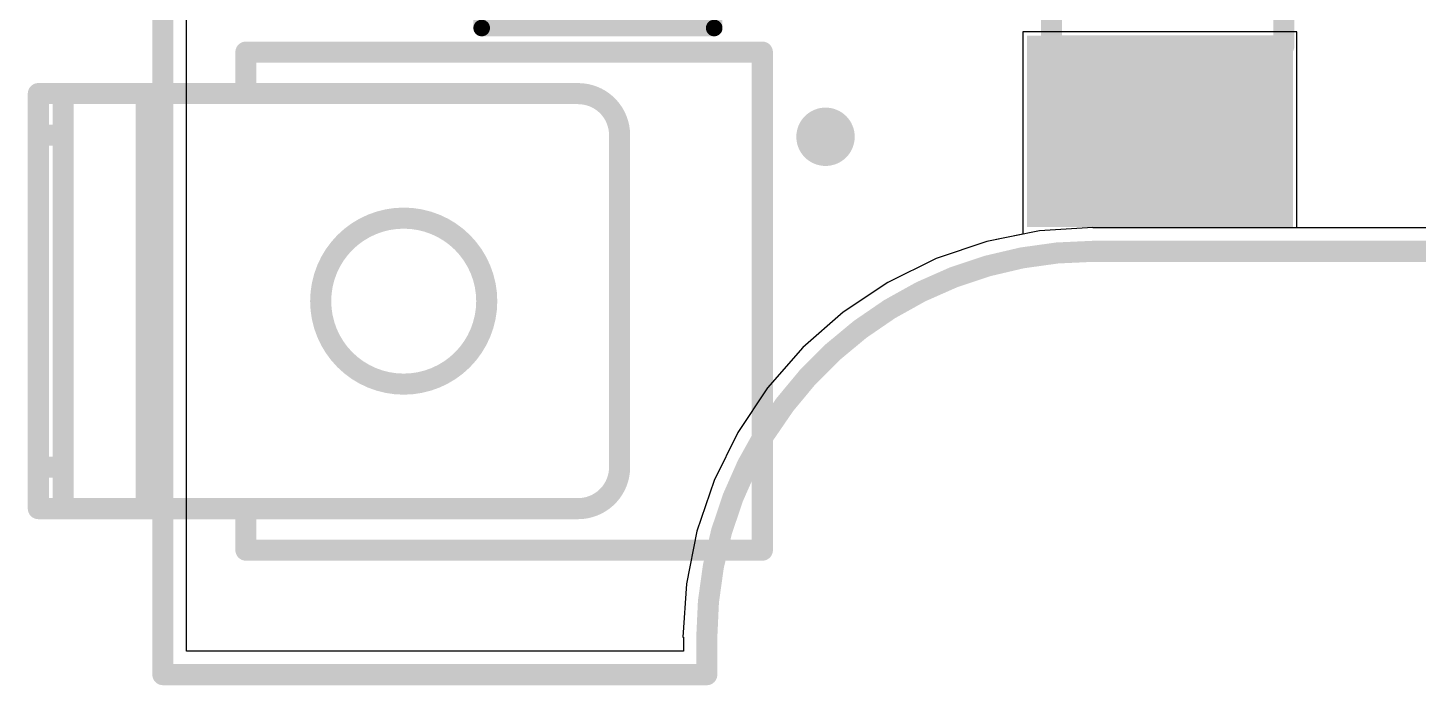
# Model space of a CAD drawing. Extents: x 6.88 to 10.89, y 6.77 to 7.93.
# Drawn here: x 6.876 to 7.535, y 6.793 to 7.105 of the extents above; entities that cross this region are included whole.
import ezdxf

# ---------------------------------------------------------------- set-up
doc = ezdxf.new("R2010")
doc.units = 0
doc.layers.get('0').update_dxf_attribs({"linetype": 'CONTINUOUS'})
for name, color, linetype in [('BOTTOMLAYER', 5, 'CONTINUOUS'), ('BOTTOMOVERLAY', 54, 'CONTINUOUS'), ('BOTTOMPASTE', 16, 'CONTINUOUS'), ('BOTTOMSOLDER', 6, 'CONTINUOUS'), ('KEEPOUTLAYER', 6, 'CONTINUOUS'), ('MULTILAYER', 9, 'CONTINUOUS'), ('TOPLAYER', 1, 'CONTINUOUS'), ('TOPOVERLAY', 2, 'CONTINUOUS'), ('TOPPASTE', 8, 'CONTINUOUS'), ('TOPSOLDER', 216, 'CONTINUOUS')]:
    doc.layers.add(name, color=color, linetype=linetype)

# ---------------------------------------------------------------- blocks, each defined once
blk = doc.blocks.new('R_0603_B_19')
at = {"layer": 'BOTTOMLAYER'}
for points in [[(-0.047244, 0.019685), (-0.047244, -0.019685), (-0.015748, 0.019685), (-0.015748, -0.019685)], [(0.015748, 0.019685), (0.015748, -0.019685), (0.047244, 0.019685), (0.047244, -0.019685)]]:
    blk.add_solid(points, dxfattribs=at)
at = {"layer": 'BOTTOMOVERLAY', "const_width": 0.007874}
for points in [[(-0.055118, -0.027559), (-0.055118, 0.027559)], [(-0.055118, 0.027559), (0.055118, 0.027559)], [(0.055118, -0.027559), (0.055118, 0.027559)], [(-0.055118, -0.027559), (0.055118, -0.027559)]]:
    blk.add_lwpolyline(points, dxfattribs=at)
at = {"layer": 'BOTTOMOVERLAY', "const_width": 0.003937}
for points in [[(-0.057087, 0.027559, 1), (-0.05315, 0.027559, 1)], [(-0.057087, 0.027559, 1), (-0.05315, 0.027559, 1)], [(0.05315, 0.027559, 1), (0.057087, 0.027559, 1)], [(0.05315, 0.027559, 1), (0.057087, 0.027559, 1)], [(-0.057087, -0.027559, 1), (-0.05315, -0.027559, 1)], [(-0.057087, -0.027559, 1), (-0.05315, -0.027559, 1)], [(0.05315, -0.027559, 1), (0.057087, -0.027559, 1)], [(0.05315, -0.027559, 1), (0.057087, -0.027559, 1)]]:
    blk.add_lwpolyline(points, format="xyb", close=True, dxfattribs=at)
at = {"layer": 'BOTTOMPASTE'}
for points in [[(-0.047244, 0.019685), (-0.047244, -0.019685), (-0.015748, 0.019685), (-0.015748, -0.019685)], [(0.015748, 0.019685), (0.015748, -0.019685), (0.047244, 0.019685), (0.047244, -0.019685)]]:
    blk.add_solid(points, dxfattribs=at)
at = {"layer": 'BOTTOMSOLDER'}
for points in [[(-0.051244, 0.023685), (-0.051244, -0.023685), (-0.011748, 0.023685), (-0.011748, -0.023685)], [(0.011748, 0.023685), (0.011748, -0.023685), (0.051244, 0.023685), (0.051244, -0.023685)]]:
    blk.add_solid(points, dxfattribs=at)
blk = doc.blocks.new('M_____53398_37')
at = {"layer": 'TOPLAYER'}
for points in [[(0.015748, -0.02559), (0.015748, 0.02559), (-0.015748, -0.02559), (-0.015748, 0.02559)], [(0.064961, -0.02559), (0.064961, 0.02559), (0.033465, -0.02559), (0.033465, 0.02559)], [(0.114173, -0.02559), (0.114173, 0.02559), (0.082677, -0.02559), (0.082677, 0.02559)], [(0.163386, -0.02559), (0.163386, 0.02559), (0.13189, -0.02559), (0.13189, 0.02559)], [(0.212598, -0.02559), (0.212598, 0.02559), (0.181102, -0.02559), (0.181102, 0.02559)], [(0.261811, -0.02559), (0.261811, 0.02559), (0.230315, -0.02559), (0.230315, 0.02559)], [(-0.055118, -0.159449), (-0.055118, -0.041339), (-0.137795, -0.159449), (-0.137795, -0.041339)], [(0.387795, -0.159449), (0.387795, -0.041339), (0.305118, -0.159449), (0.305118, -0.041339)]]:
    blk.add_solid(points, dxfattribs=at)
at = {"layer": 'TOPPASTE'}
for points in [[(0.015748, -0.02559), (0.015748, 0.02559), (-0.015748, -0.02559), (-0.015748, 0.02559)], [(0.064961, -0.02559), (0.064961, 0.02559), (0.033465, -0.02559), (0.033465, 0.02559)], [(0.114173, -0.02559), (0.114173, 0.02559), (0.082677, -0.02559), (0.082677, 0.02559)], [(0.163386, -0.02559), (0.163386, 0.02559), (0.13189, -0.02559), (0.13189, 0.02559)], [(0.212598, -0.02559), (0.212598, 0.02559), (0.181102, -0.02559), (0.181102, 0.02559)], [(0.261811, -0.02559), (0.261811, 0.02559), (0.230315, -0.02559), (0.230315, 0.02559)], [(-0.055118, -0.159449), (-0.055118, -0.041339), (-0.137795, -0.159449), (-0.137795, -0.041339)], [(0.387795, -0.159449), (0.387795, -0.041339), (0.305118, -0.159449), (0.305118, -0.041339)]]:
    blk.add_solid(points, dxfattribs=at)
at = {"layer": 'TOPSOLDER'}
for points in [[(0.019748, -0.02959), (0.019748, 0.02959), (-0.019748, -0.02959), (-0.019748, 0.02959)], [(0.068961, -0.02959), (0.068961, 0.02959), (0.029465, -0.02959), (0.029465, 0.02959)], [(0.118173, -0.02959), (0.118173, 0.02959), (0.078677, -0.02959), (0.078677, 0.02959)], [(0.167386, -0.02959), (0.167386, 0.02959), (0.12789, -0.02959), (0.12789, 0.02959)], [(0.216598, -0.02959), (0.216598, 0.02959), (0.177102, -0.02959), (0.177102, 0.02959)], [(0.265811, -0.02959), (0.265811, 0.02959), (0.226315, -0.02959), (0.226315, 0.02959)], [(-0.051118, -0.163449), (-0.051118, -0.037339), (-0.141795, -0.163449), (-0.141795, -0.037339)], [(0.391795, -0.163449), (0.391795, -0.037339), (0.301118, -0.163449), (0.301118, -0.037339)]]:
    blk.add_solid(points, dxfattribs=at)

msp = doc.modelspace()

# ---------------------------------------------------------------- linework, layer by layer
at = {"layer": 'BOTTOMLAYER'}
for p, q in [((6.951133, 6.809204), (6.951133, 7.771219)), ((7.355586, 7.008531), (7.330647, 7.003571)), ((7.380959, 7.010194), (7.355586, 7.008531)), ((7.380959, 7.009992), (7.380959, 7.010194)), ((7.547006, 7.009992), (7.380959, 7.009992)), ((7.330647, 7.003571), (7.306568, 6.995397)), ((7.306568, 6.995397), (7.283763, 6.984151)), ((7.283763, 6.984151), (7.26262, 6.970024)), ((7.26262, 6.970024), (7.243503, 6.953258)), ((7.243503, 6.953258), (7.226737, 6.934141)), ((7.226737, 6.934141), (7.21261, 6.912998)), ((7.21261, 6.912998), (7.201364, 6.890193)), ((7.201364, 6.890193), (7.19319, 6.866114)), ((7.19319, 6.866114), (7.18823, 6.841175)), ((7.18823, 6.841175), (7.186566, 6.815802)), ((7.186566, 6.815802), (7.186769, 6.815802)), ((7.186769, 6.815802), (7.186769, 6.815801)), ((7.186769, 6.815801), (7.186769, 6.809204)), ((7.186769, 6.809204), (6.951133, 6.809204))]:
    msp.add_line(p, q, dxfattribs=at)
at = {"layer": 'BOTTOMLAYER', "const_width": 0.009843}
msp.add_lwpolyline([(7.249266, 7.053204, 1), (7.259108, 7.053204, 1)], format="xyb", close=True, dxfattribs=at)
at = {"layer": 'BOTTOMSOLDER', "const_width": 0.013843}
msp.add_lwpolyline([(7.247266, 7.053204, 1), (7.261108, 7.053204, 1)], format="xyb", close=True, dxfattribs=at)
at = {"layer": 'KEEPOUTLAYER', "const_width": 0.01}
for points in [[(6.940014, 6.798085), (6.940014, 7.782338)], [(7.380959, 6.998873), (7.558125, 6.998873)], [(7.197888, 6.798085), (7.197888, 6.815802)], [(6.940014, 6.798085), (7.197888, 6.798085)]]:
    msp.add_lwpolyline(points, dxfattribs=at)
msp.add_lwpolyline([(7.197888, 6.815802, -0.414214), (7.380959, 6.998873)], format="xyb", dxfattribs=at)
at = {"layer": 'KEEPOUTLAYER', "const_width": 0.005}
for points in [[(7.378459, 6.998873, 1), (7.383459, 6.998873, 1)], [(7.378459, 6.998873, 1), (7.383459, 6.998873, 1)], [(7.195388, 6.815802, 1), (7.200388, 6.815802, 1)], [(7.195388, 6.815802, 1), (7.200388, 6.815802, 1)], [(6.937514, 6.798085, 1), (6.942514, 6.798085, 1)], [(6.937514, 6.798085, 1), (6.942514, 6.798085, 1)], [(7.195388, 6.798085, 1), (7.200388, 6.798085, 1)], [(7.195388, 6.798085, 1), (7.200388, 6.798085, 1)]]:
    msp.add_lwpolyline(points, format="xyb", close=True, dxfattribs=at)
at = {"layer": 'MULTILAYER', "const_width": 0.009843}
msp.add_lwpolyline([(7.249266, 7.053204, 1), (7.259108, 7.053204, 1)], format="xyb", close=True, dxfattribs=at)
at = {"layer": 'TOPLAYER'}
for p, q in [((6.951133, 6.809204), (6.951133, 7.771219)), ((7.477668, 7.103025), (7.347747, 7.103025)), ((7.347747, 7.103025), (7.347747, 7.008537)), ((7.477668, 7.009992), (7.477668, 7.103025)), ((7.347747, 7.008537), (7.347747, 7.008537)), ((7.347747, 7.008537), (7.347747, 7.006972)), ((7.547006, 7.009992), (7.477668, 7.009992)), ((7.330647, 7.003571), (7.306568, 6.995397)), ((7.347747, 7.006972), (7.330647, 7.003571)), ((7.306568, 6.995397), (7.283763, 6.984151)), ((7.283763, 6.984151), (7.26262, 6.970024)), ((7.26262, 6.970024), (7.243503, 6.953258)), ((7.243503, 6.953258), (7.226737, 6.934141)), ((7.226737, 6.934141), (7.21261, 6.912998)), ((7.21261, 6.912998), (7.201364, 6.890193)), ((7.201364, 6.890193), (7.19319, 6.866114)), ((7.19319, 6.866114), (7.18823, 6.841175)), ((7.18823, 6.841175), (7.186566, 6.815802)), ((7.186566, 6.815802), (7.186769, 6.815802)), ((7.186769, 6.815802), (7.186769, 6.815801)), ((7.186769, 6.815801), (7.186769, 6.809204)), ((7.186769, 6.809204), (6.951133, 6.809204))]:
    msp.add_line(p, q, dxfattribs=at)
at = {"layer": 'TOPLAYER', "const_width": 0.009843}
msp.add_lwpolyline([(7.249266, 7.053204, 1), (7.259108, 7.053204, 1)], format="xyb", close=True, dxfattribs=at)
at = {"layer": 'TOPOVERLAY', "const_width": 0.01}
for points in [[(7.47151, 7.096314), (7.47151, 7.480172)], [(7.361274, 7.096314), (7.361274, 7.19277)], [(7.361274, 7.096314), (7.47151, 7.096314)], [(7.384896, 7.096314), (7.39277, 7.08844)], [(7.463636, 7.08844), (7.47151, 7.096314)], [(6.979384, 7.073676), (6.979384, 7.093361)], [(6.979384, 7.093361), (7.224229, 7.093361)], [(7.224229, 6.85714), (7.224229, 7.093361)], [(7.39277, 7.08844), (7.463636, 7.08844)], [(6.880959, 6.876825), (6.880959, 7.073676)], [(6.880959, 7.073676), (7.136865, 7.073676)], [(6.89277, 6.876825), (6.89277, 7.073676)], [(6.93214, 6.876825), (6.93214, 7.073676)], [(6.880959, 7.053991), (6.89277, 7.053991)], [(7.15655, 6.89651), (7.15655, 7.053991)], [(6.880959, 6.89651), (6.89277, 6.89651)], [(6.880959, 6.876825), (7.136865, 6.876825)], [(6.979384, 6.85714), (6.979384, 6.876825)], [(6.979384, 6.85714), (7.224229, 6.85714)]]:
    msp.add_lwpolyline(points, dxfattribs=at)
at = {"layer": 'TOPOVERLAY'}
for points, const_width in [([(7.358774, 7.096314, 1), (7.363774, 7.096314, 1)], 0.005), ([(7.358774, 7.096314, 1), (7.363774, 7.096314, 1)], 0.005), ([(7.382396, 7.096314, 1), (7.387396, 7.096314, 1)], 0.005), ([(7.469011, 7.096314, 1), (7.474011, 7.096314, 1)], 0.005), ([(7.469011, 7.096314, 1), (7.474011, 7.096314, 1)], 0.005), ([(7.469011, 7.096314, 1), (7.474011, 7.096314, 1)], 0.005), ([(6.976884, 7.093361, 1), (6.981884, 7.093361, 1)], 0.005), ([(6.976884, 7.093361, 1), (6.981884, 7.093361, 1)], 0.005), ([(7.221729, 7.093361, 1), (7.226729, 7.093361, 1)], 0.005), ([(7.221729, 7.093361, 1), (7.226729, 7.093361, 1)], 0.005), ([(7.39027, 7.08844, 1), (7.39527, 7.08844, 1)], 0.005), ([(7.39027, 7.08844, 1), (7.39527, 7.08844, 1)], 0.005), ([(7.461136, 7.08844, 1), (7.466136, 7.08844, 1)], 0.005), ([(7.461136, 7.08844, 1), (7.466136, 7.08844, 1)], 0.005), ([(6.878459, 7.073676, 1), (6.883459, 7.073676, 1)], 0.005), ([(6.878459, 7.073676, 1), (6.883459, 7.073676, 1)], 0.005), ([(6.89027, 7.073676, 1), (6.89527, 7.073676, 1)], 0.005), ([(6.92964, 7.073676, 1), (6.93464, 7.073676, 1)], 0.005), ([(6.976884, 7.073676, 1), (6.981884, 7.073676, 1)], 0.005), ([(7.134365, 7.073676, 1), (7.139365, 7.073676, 1)], 0.005), ([(7.134365, 7.073676, 1), (7.139365, 7.073676, 1)], 0.005), ([(6.878459, 7.053991, 1), (6.883459, 7.053991, 1)], 0.005), ([(6.89027, 7.053991, 1), (6.89527, 7.053991, 1)], 0.005), ([(7.15405, 7.053991, 1), (7.15905, 7.053991, 1)], 0.005), ([(7.15405, 7.053991, 1), (7.15905, 7.053991, 1)], 0.005), ([(7.093558, 6.975251, 1), (7.014817, 6.975251, 1)], 0.01), ([(7.012317, 6.975251, 1), (7.017317, 6.975251, 1)], 0.005), ([(7.091057, 6.975251, 1), (7.096057, 6.975251, 1)], 0.005), ([(6.878459, 6.89651, 1), (6.883459, 6.89651, 1)], 0.005), ([(6.89027, 6.89651, 1), (6.89527, 6.89651, 1)], 0.005), ([(7.15405, 6.89651, 1), (7.15905, 6.89651, 1)], 0.005), ([(7.15405, 6.89651, 1), (7.15905, 6.89651, 1)], 0.005), ([(6.878459, 6.876825, 1), (6.883459, 6.876825, 1)], 0.005), ([(6.878459, 6.876825, 1), (6.883459, 6.876825, 1)], 0.005), ([(6.89027, 6.876825, 1), (6.89527, 6.876825, 1)], 0.005), ([(6.92964, 6.876825, 1), (6.93464, 6.876825, 1)], 0.005), ([(6.976884, 6.876825, 1), (6.981884, 6.876825, 1)], 0.005), ([(7.134365, 6.876825, 1), (7.139365, 6.876825, 1)], 0.005), ([(7.134365, 6.876825, 1), (7.139365, 6.876825, 1)], 0.005), ([(6.976884, 6.85714, 1), (6.981884, 6.85714, 1)], 0.005), ([(6.976884, 6.85714, 1), (6.981884, 6.85714, 1)], 0.005), ([(7.221729, 6.85714, 1), (7.226729, 6.85714, 1)], 0.005), ([(7.221729, 6.85714, 1), (7.226729, 6.85714, 1)], 0.005)]:
    msp.add_lwpolyline(points, format="xyb", close=True, dxfattribs=dict(at, const_width=const_width))
at = {"layer": 'TOPOVERLAY', "const_width": 0.01}
for points in [[(7.136865, 7.073676, -0.414214), (7.15655, 7.053991)], [(7.15655, 6.89651, -0.414214), (7.136865, 6.876825)]]:
    msp.add_lwpolyline(points, format="xyb", dxfattribs=at)
at = {"layer": 'TOPSOLDER', "const_width": 0.013843}
msp.add_lwpolyline([(7.247266, 7.053204, 1), (7.261108, 7.053204, 1)], format="xyb", close=True, dxfattribs=at)

# ---------------------------------------------------------------- block references
for name, p, rotation in [('M_____53398_37', (7.312314, 7.152238), 90), ('R_0603_B_19', (7.146277, 7.132351), 360)]:
    msp.add_blockref(name, p, dxfattribs=dict(rotation=rotation))

doc.saveas('drawing.dxf')
